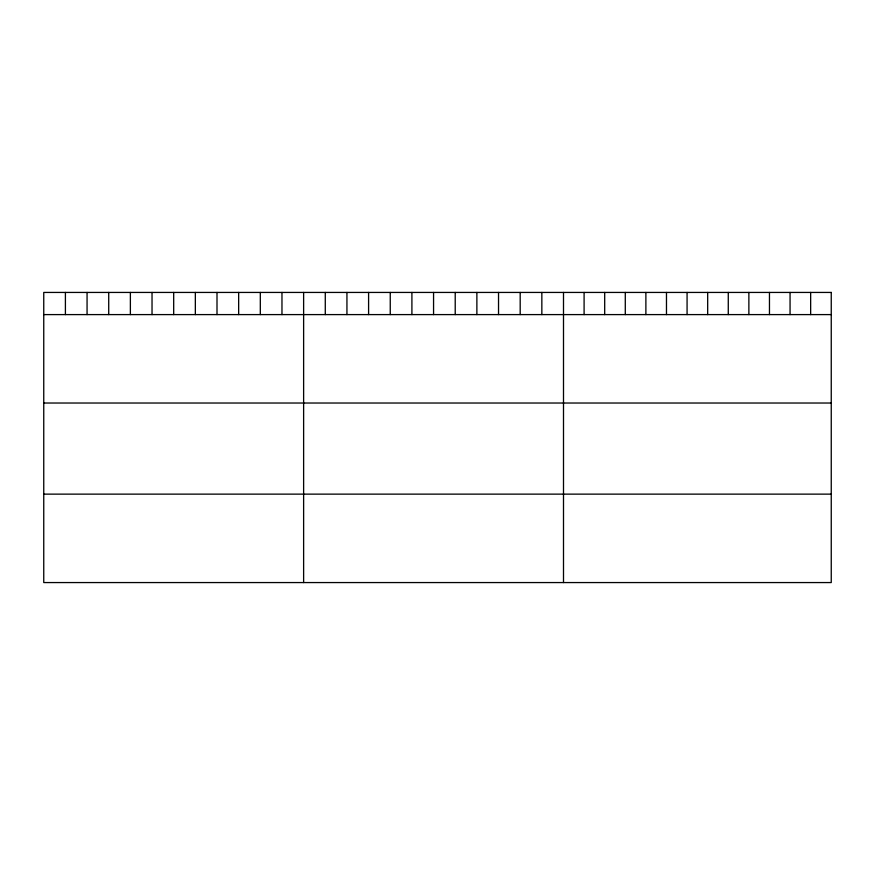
<?xml version="1.0" encoding="UTF-8"?>
<svg xmlns="http://www.w3.org/2000/svg" width="875" height="875" viewBox="0 0 875 875"><rect width="100%" height="100%" fill="white"/><g stroke="black" fill="none" stroke-linecap="round" stroke-linejoin="round"><path stroke-width="1.31" d="M43.75 314.595L831.25 314.595M43.75 403.025L831.25 403.025M43.75 494.134L831.25 494.134M810.655 292.436L810.655 314.595M790.059 292.436L790.059 314.595M769.464 292.436L769.464 314.595M748.869 292.436L748.869 314.595M728.273 292.436L728.273 314.595M707.678 292.436L707.678 314.595M687.072 292.436L687.072 314.595M666.477 292.436L666.477 314.595M645.881 292.436L645.881 314.595M625.286 292.436L625.286 314.595M604.691 292.436L604.691 314.595M584.095 292.436L584.095 314.595M563.5 292.436L563.5 582.564M541.844 292.436L541.844 314.595M520.188 292.436L520.188 314.595M498.531 292.436L498.531 314.595M476.875 292.436L476.875 314.595M455.219 292.436L455.219 314.595M433.562 292.436L433.562 314.595M411.906 292.436L411.906 314.595M390.25 292.436L390.25 314.595M368.594 292.436L368.594 314.595M346.938 292.436L346.938 314.595M325.281 292.436L325.281 314.595M303.625 292.436L303.625 582.564M281.969 292.436L281.969 314.595M260.312 292.436L260.312 314.595M238.656 292.436L238.656 314.595M217 292.436L217 314.595M195.344 292.436L195.344 314.595M173.688 292.436L173.688 314.595M152.031 292.436L152.031 314.595M130.375 292.436L130.375 314.595M108.719 292.436L108.719 314.595M87.062 292.436L87.062 314.595M65.406 292.436L65.406 314.595M831.25 292.436L43.75 292.436L43.75 582.564L831.25 582.564L831.25 292.436"/></g></svg>
